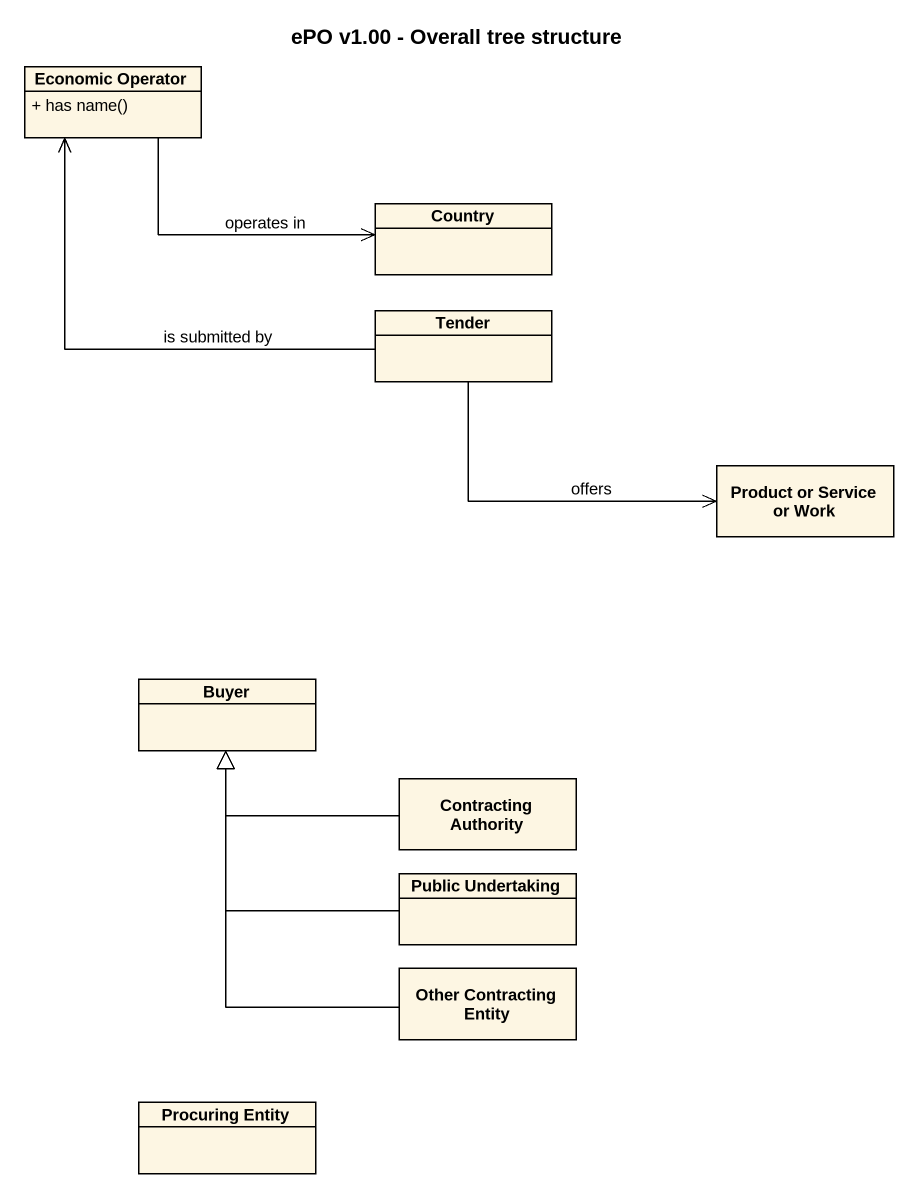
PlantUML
@startuml
title ePO v1.00 - Overall tree structure
hide circle
hide empty members
skinparam classAttributeIconSize 0
class "Economic Operator" as Economic_Operator {
  + has name()
}
class Country
class Tender
class "Product or Service or Work" as Product_or_Service_or_Work
class Buyer
class "Contracting Authority" as Contracting_Authority
class "Public Undertaking" as Public_Undertaking
class "Other Contracting Entity" as Other_Contracting_Entity
class "Procuring Entity" as Procuring_Entity
Economic_Operator -right-> Country : operates in
Tender -up-> Economic_Operator : is submitted by
Tender -right-> Product_or_Service_or_Work : offers
Contracting_Authority -left-|> Buyer
Public_Undertaking -up-|> Buyer
Other_Contracting_Entity -up-|> Buyer
@enduml
